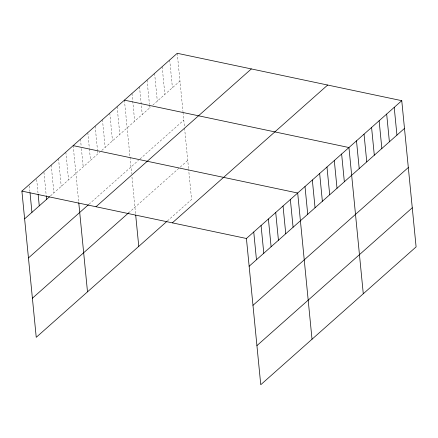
<?xml version="1.0" encoding="UTF-8"?>
<svg xmlns="http://www.w3.org/2000/svg" width="438" height="438" viewBox="0 0 438 438"><rect width="100%" height="100%" fill="white"/><g stroke="black" fill="none" stroke-linecap="round" stroke-linejoin="round"><path stroke-width="0.33" stroke-dasharray="2.19 1.64" d="M50.496 195.895L99.804 152.145M101.758 150.415L150.787 106.916M152.796 105.131L179.963 81.035M88.991 204.239L138.523 160.292M140.034 158.956L183.796 120.132M128.58 212.901L179.695 167.551M180.199 167.108L187.743 160.412M167.431 220.927L191.576 199.509L188.641 169.533M177.242 53.288L182.964 111.657M183.029 112.314L184.518 127.518M184.584 128.186L188.575 168.882M169.698 59.984L172.419 87.726M162.153 66.68L164.869 94.422M154.603 73.37L157.324 101.118M147.059 80.066L149.451 104.425M149.517 105.104L149.78 107.808M139.514 86.762L142.235 114.504M131.969 93.453L134.69 121.2M124.425 100.149L129.955 156.563M130.02 157.215L131.635 173.7M131.964 177.056L135.566 213.782M117.099 106.642L119.82 134.389M109.779 113.141L112.5 140.888M102.454 119.64L105.175 147.382M95.134 126.133L97.455 149.818M97.521 150.497L97.855 153.88M87.808 132.632L89.336 148.197M89.401 148.871L90.529 160.379M80.488 139.131L81.15 145.898M81.413 148.602L83.204 166.873M73.162 145.624L78.692 202.038M65.837 152.123L68.558 179.865M58.517 158.622L61.238 186.364M51.191 165.115L53.912 192.862M43.937 172.293L46.193 195.299M36.677 179.465L38.073 193.673M29.357 185.964L29.888 191.373"/><path stroke-width="0.66" d="M166.933 221.376L36.239 337.32L21.9 191.105L177.242 53.288L401.761 100.68L416.1 246.895L260.758 384.712L246.424 238.491L401.761 100.68M24.621 218.847L49.521 196.761M28.454 257.944L88.503 204.672M95.993 206.741L251.335 68.93M32.401 298.229L128.58 212.901M172.331 222.854L327.673 85.038M249.145 266.238L404.482 128.422M252.978 305.33L408.315 167.519M256.925 345.615L412.267 207.798M124.425 100.149L348.949 147.535L363.283 293.75M73.162 145.624L297.687 193.016L312.02 339.231M21.9 191.105L246.424 238.491M394.216 107.37L396.938 135.118M386.672 114.066L389.393 141.808M379.127 120.757L381.848 148.504M371.583 127.453L374.304 155.194M364.038 134.148L366.759 161.89M356.494 140.839L359.215 168.586M341.624 154.034L344.345 181.775M334.303 160.527L337.019 188.274M326.978 167.026L329.699 194.768M319.652 173.525L322.373 201.266M312.332 180.018L315.053 207.765M305.007 186.517L307.728 214.259M290.361 199.509L293.082 227.256M283.041 206.008L285.757 233.75M275.716 212.507L278.437 240.248M268.39 219L271.111 246.747M261.07 225.499L263.791 253.241M253.744 231.998L256.465 259.739M135.692 215.085L138.764 246.364M78.758 202.69L87.501 291.845M46.258 195.978L46.592 199.356M38.139 194.352L39.267 205.855M30.019 192.731L31.941 212.353"/></g></svg>
